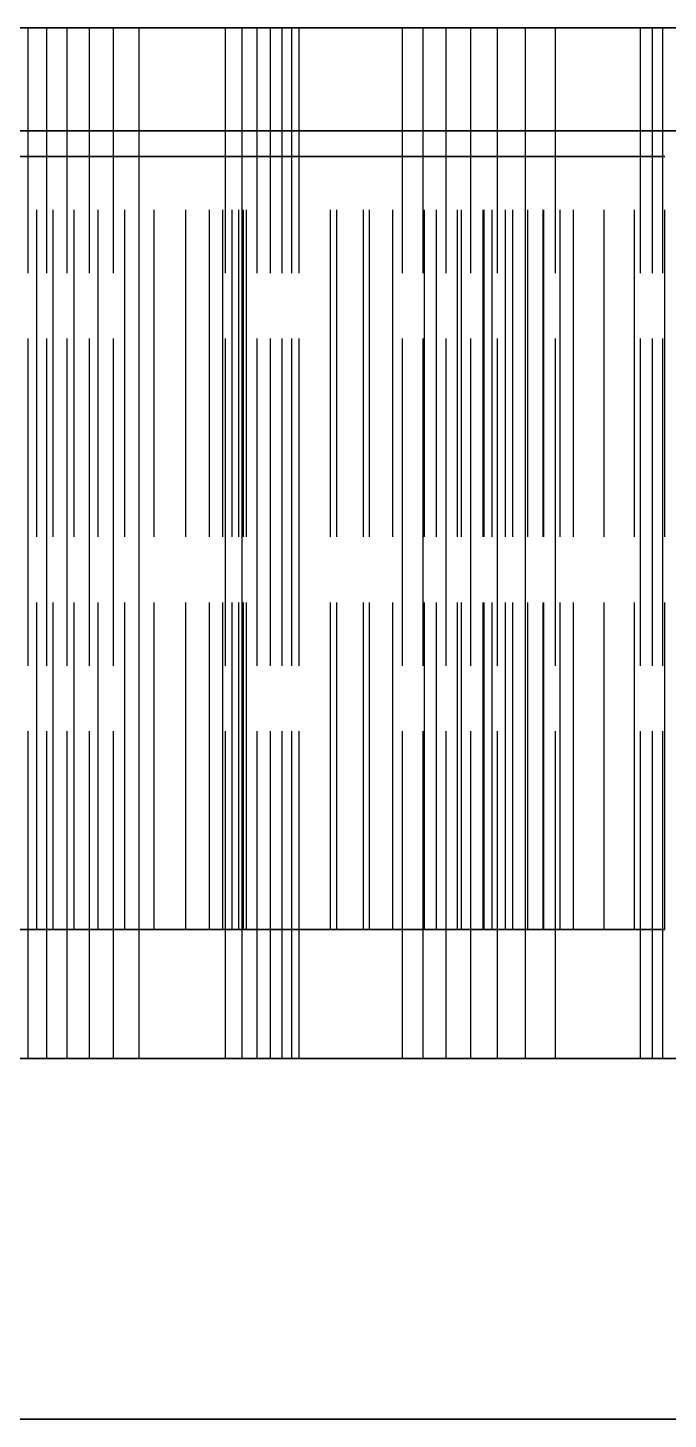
# Model space of a CAD drawing. Header units: millimetres. Extents: x -31 to 149, y -20 to 140.
# Drawn here: x 83.03 to 85.51, y 38.6 to 44 of the extents above; entities that cross this region are included whole.
import ezdxf

# ---------------------------------------------------------------- set-up
doc = ezdxf.new("R2010")
doc.units = ezdxf.units.MM
doc.linetypes.add('DASHED', pattern=[1.524, 1.27, -0.254])
doc.layers.add('HIDDEN', color=8, linetype='DASHED')

msp = doc.modelspace()

# ---------------------------------------------------------------- linework, layer by layer
at = {"layer": 'HIDDEN'}
for points in [[(85.84127, 44), (85.14286, 44), (84.44444, 44), (83.74603, 44), (83.04762, 44), (82.34921, 44), (81.65079, 44), (80.95238, 44), (80.25397, 44), (79.55556, 44), (78.85714, 44), (78.15873, 44), (77.46032, 44), (76.7619, 44), (76.06349, 44), (75.36508, 44), (74.66667, 44), (73.96825, 44)], [(85.94643, 44), (85.33929, 44), (84.73214, 44), (84.125, 44), (83.51786, 44), (82.91071, 44), (82.30357, 44), (81.69643, 44), (81.08929, 44), (80.48214, 44), (79.875, 44), (79.26786, 44), (78.66071, 44), (78.05357, 44), (77.44643, 44), (76.83929, 44), (76.23214, 44), (75.625, 44), (75.01786, 44), (74.41071, 44)], [(82, 44), (82.34921, 44), (82.69841, 44), (83.04762, 44), (83.39683, 44), (83.74603, 44), (84.09524, 44), (84.44444, 44), (84.79365, 44), (85.14286, 44), (85.49206, 44), (85.84127, 44)], [(82, 44), (82.30357, 44), (82.60714, 44), (82.91071, 44), (83.21429, 44), (83.51786, 44), (83.82143, 44), (84.125, 44), (84.42857, 44), (84.73214, 44), (85.03571, 44), (85.33929, 44), (85.64286, 44)], [(85.76984, 44), (85.46825, 44), (85.16667, 44), (84.86508, 44), (84.56349, 44), (84.2619, 44), (83.96032, 44), (83.65873, 44), (83.35714, 44), (83.05556, 44), (82.75397, 44)], [(82.90476, 44), (83.05556, 44), (83.20635, 44), (83.35714, 44), (83.50794, 44), (83.65873, 44), (83.80952, 44), (83.96032, 44), (84.11111, 44), (84.2619, 44), (84.4127, 44), (84.56349, 44), (84.71429, 44), (84.86508, 44), (85.01587, 44), (85.16667, 44), (85.31746, 44), (85.46825, 44), (85.61905, 44)], [(82.96411, 44), (83.02791, 44)], [(83.02791, 44), (82.96411, 44)], [(83.02791, 44), (83.09996, 44)], [(83.09996, 44), (83.02791, 44)], [(83.02791, 40), (83.02791, 44)], [(83.02791, 40), (83.02791, 44)], [(83.09996, 44), (83.17954, 44)], [(83.17954, 44), (83.09996, 44)], [(83.09996, 40), (83.09996, 44)], [(83.09996, 40), (83.09996, 44)], [(83.17954, 44), (83.26613, 44)], [(83.26613, 44), (83.17954, 44)], [(83.17954, 40), (83.17954, 44)], [(83.17954, 40), (83.17954, 44)], [(83.26613, 44), (83.35934, 44)], [(83.35934, 44), (83.26613, 44)], [(83.26613, 40), (83.26613, 44)], [(83.26613, 40), (83.26613, 44)], [(83.35934, 44), (83.45888, 44)], [(83.45888, 44), (83.35934, 44)], [(83.35934, 40), (83.35934, 44)], [(83.35934, 40), (83.35934, 44)], [(83.45888, 44), (83.79343, 44)], [(83.79343, 44), (83.45888, 44)], [(83.45888, 40), (83.45888, 44)], [(83.45888, 40), (83.45888, 44)], [(83.79343, 44), (83.85819, 44)], [(83.85819, 44), (83.79343, 44)], [(83.79343, 40), (83.79343, 44)], [(83.79343, 40), (83.79343, 44)], [(83.85819, 44), (83.91656, 44)], [(83.91656, 44), (83.85819, 44)], [(83.85819, 40), (83.85819, 44)], [(83.85819, 40), (83.85819, 44)], [(83.91656, 44), (83.96827, 44)], [(83.96827, 44), (83.91656, 44)], [(83.91656, 40), (83.91656, 44)], [(83.91656, 40), (83.91656, 44)], [(83.96827, 44), (84.01294, 44)], [(84.01294, 44), (83.96827, 44)], [(83.96827, 40), (83.96827, 44)], [(83.96827, 40), (83.96827, 44)], [(84.01294, 44), (84.05009, 44)], [(84.05009, 44), (84.01294, 44)], [(84.01294, 40), (84.01294, 44)], [(84.01294, 40), (84.01294, 44)], [(84.05009, 44), (84.07899, 44)], [(84.07899, 44), (84.05009, 44)], [(84.05009, 40), (84.05009, 44)], [(84.05009, 40), (84.05009, 44)], [(84.07899, 44), (84.47982, 44)], [(84.47982, 44), (84.07899, 44)], [(84.07899, 40), (84.07899, 44)], [(84.07899, 40), (84.07899, 44)], [(84.47982, 44), (84.56033, 44)], [(84.56033, 44), (84.47982, 44)], [(84.47982, 40), (84.47982, 44)], [(84.47982, 40), (84.47982, 44)], [(84.56033, 44), (84.64899, 44)], [(84.64899, 44), (84.56033, 44)], [(84.56033, 40), (84.56033, 44)], [(84.56033, 40), (84.56033, 44)], [(84.64899, 44), (84.74507, 44)], [(84.74507, 44), (84.64899, 44)], [(84.64899, 40), (84.64899, 44)], [(84.64899, 40), (84.64899, 44)], [(84.74507, 44), (84.84806, 44)], [(84.84806, 44), (84.74507, 44)], [(84.74507, 40), (84.74507, 44)], [(84.74507, 40), (84.74507, 44)], [(84.84806, 44), (84.95757, 44)], [(84.95757, 44), (84.84806, 44)], [(84.84806, 40), (84.84806, 44)], [(84.84806, 40), (84.84806, 44)], [(84.95757, 44), (85.07331, 44)], [(85.07331, 44), (84.95757, 44)], [(84.95757, 40), (84.95757, 44)], [(84.95757, 40), (84.95757, 44)], [(85.07331, 44), (85.40357, 44)], [(85.40357, 44), (85.07331, 44)], [(85.07331, 40), (85.07331, 44)], [(85.07331, 40), (85.07331, 44)], [(85.40357, 44), (85.45003, 44)], [(85.45003, 44), (85.40357, 44)], [(85.40357, 40), (85.40357, 44)], [(85.40357, 40), (85.40357, 44)], [(85.45003, 44), (85.49016, 44)], [(85.49016, 44), (85.45003, 44)], [(85.45003, 40), (85.45003, 44)], [(85.45003, 40), (85.45003, 44)], [(85.49016, 44), (85.52369, 44)], [(85.52369, 44), (85.49016, 44)], [(85.49016, 40), (85.49016, 44)], [(85.49016, 40), (85.49016, 44)], [(85.68333, 43.6), (85.49444, 43.6), (85.30556, 43.6), (85.11667, 43.6), (84.92778, 43.6), (84.73889, 43.6), (84.55, 43.6), (84.36111, 43.6), (84.17222, 43.6), (83.98333, 43.6), (83.79444, 43.6), (83.60556, 43.6), (83.41667, 43.6), (83.22778, 43.6), (83.03889, 43.6), (82.85, 43.6)], [(85.68254, 43.6), (85.42857, 43.6), (85.1746, 43.6), (84.92063, 43.6), (84.66667, 43.6), (84.4127, 43.6), (84.15873, 43.6), (83.90476, 43.6), (83.65079, 43.6), (83.39683, 43.6), (83.14286, 43.6), (82.88889, 43.6)], [(85.68254, 43.6), (85.42857, 43.6), (85.1746, 43.6), (84.92063, 43.6), (84.66667, 43.6), (84.4127, 43.6), (84.15873, 43.6), (83.90476, 43.6), (83.65079, 43.6), (83.39683, 43.6), (83.14286, 43.6), (82.88889, 43.6)], [(82.94444, 43.6), (83.03889, 43.6), (83.13333, 43.6), (83.22778, 43.6), (83.32222, 43.6), (83.41667, 43.6), (83.51111, 43.6), (83.60556, 43.6), (83.7, 43.6), (83.79444, 43.6), (83.88889, 43.6), (83.98333, 43.6), (84.07778, 43.6), (84.17222, 43.6), (84.26667, 43.6), (84.36111, 43.6), (84.45556, 43.6), (84.55, 43.6), (84.64444, 43.6), (84.73889, 43.6), (84.83333, 43.6), (84.92778, 43.6), (85.02222, 43.6), (85.11667, 43.6), (85.21111, 43.6), (85.30556, 43.6), (85.4, 43.6), (85.49444, 43.6), (85.58889, 43.6)], [(82.96667, 43.6), (83.03111, 43.6), (83.09556, 43.6), (83.16, 43.6), (83.22444, 43.6), (83.28889, 43.6), (83.35333, 43.6), (83.41778, 43.6), (83.48222, 43.6), (83.54667, 43.6), (83.61111, 43.6), (83.67556, 43.6), (83.74, 43.6), (83.80444, 43.6), (83.86889, 43.6), (83.93333, 43.6), (83.99778, 43.6), (84.06222, 43.6), (84.12667, 43.6), (84.19111, 43.6), (84.25556, 43.6), (84.32, 43.6), (84.38444, 43.6), (84.44889, 43.6), (84.51333, 43.6), (84.57778, 43.6), (84.64222, 43.6), (84.70667, 43.6), (84.77111, 43.6), (84.83556, 43.6), (84.9, 43.6), (84.96444, 43.6), (85.02889, 43.6), (85.09333, 43.6), (85.15778, 43.6), (85.22222, 43.6), (85.28667, 43.6), (85.35111, 43.6), (85.41556, 43.6), (85.48, 43.6), (85.54444, 43.6)], [(85.54444, 43.6), (85.41556, 43.6), (85.28667, 43.6), (85.15778, 43.6), (85.02889, 43.6), (84.9, 43.6), (84.77111, 43.6), (84.64222, 43.6), (84.51333, 43.6), (84.38444, 43.6), (84.25556, 43.6), (84.12667, 43.6), (83.99778, 43.6), (83.86889, 43.6), (83.74, 43.6), (83.61111, 43.6), (83.48222, 43.6), (83.35333, 43.6), (83.22444, 43.6), (83.09556, 43.6), (82.96667, 43.6)], [(83.01587, 43.6), (83.14286, 43.6), (83.26984, 43.6), (83.39683, 43.6), (83.52381, 43.6), (83.65079, 43.6), (83.77778, 43.6), (83.90476, 43.6), (84.03175, 43.6), (84.15873, 43.6), (84.28571, 43.6), (84.4127, 43.6), (84.53968, 43.6), (84.66667, 43.6), (84.79365, 43.6), (84.92063, 43.6), (85.04762, 43.6), (85.1746, 43.6), (85.30159, 43.6), (85.42857, 43.6), (85.55556, 43.6)], [(83.01587, 43.6), (83.14286, 43.6), (83.26984, 43.6), (83.39683, 43.6), (83.52381, 43.6), (83.65079, 43.6), (83.77778, 43.6), (83.90476, 43.6), (84.03175, 43.6), (84.15873, 43.6), (84.28571, 43.6), (84.4127, 43.6), (84.53968, 43.6), (84.66667, 43.6), (84.79365, 43.6), (84.92063, 43.6), (85.04762, 43.6), (85.1746, 43.6), (85.30159, 43.6), (85.42857, 43.6), (85.55556, 43.6)], [(82.89444, 43.5), (83.06168, 43.5)], [(83.06168, 43.5), (82.89444, 43.5)], [(83.06168, 43.5), (83.12471, 43.5)], [(83.12471, 43.5), (83.06168, 43.5)], [(83.06168, 40.5), (83.06168, 43.5)], [(83.06168, 40.5), (83.06168, 43.5)], [(83.12471, 43.5), (83.20559, 43.5)], [(83.20559, 43.5), (83.12471, 43.5)], [(83.12471, 40.5), (83.12471, 43.5)], [(83.12471, 40.5), (83.12471, 43.5)], [(83.20559, 43.5), (83.29903, 43.5)], [(83.29903, 43.5), (83.20559, 43.5)], [(83.20559, 40.5), (83.20559, 43.5)], [(83.20559, 40.5), (83.20559, 43.5)], [(83.29903, 43.5), (83.40319, 43.5)], [(83.40319, 43.5), (83.29903, 43.5)], [(83.29903, 40.5), (83.29903, 43.5)], [(83.29903, 40.5), (83.29903, 43.5)], [(83.40319, 43.5), (83.51701, 43.5)], [(83.51701, 43.5), (83.40319, 43.5)], [(83.40319, 40.5), (83.40319, 43.5)], [(83.40319, 40.5), (83.40319, 43.5)], [(83.73081, 43.5), (83.45816, 43.5)], [(83.45816, 43.5), (83.87467, 43.5)], [(83.87467, 43.5), (83.45816, 43.5)], [(83.45816, 43.5), (83.73081, 43.5)], [(83.45816, 40.5), (83.45816, 43.5)], [(83.45816, 40.5), (83.45816, 43.5)], [(83.51701, 43.5), (83.63972, 43.5)], [(83.63972, 43.5), (83.51701, 43.5)], [(83.51701, 40.5), (83.51701, 43.5)], [(83.51701, 40.5), (83.51701, 43.5)], [(83.63972, 43.5), (83.85801, 43.5)], [(83.85801, 43.5), (83.63972, 43.5)], [(83.63972, 40.5), (83.63972, 43.5)], [(83.63972, 40.5), (83.63972, 43.5)], [(83.78311, 43.5), (83.73081, 43.5)], [(83.73081, 43.5), (83.78311, 43.5)], [(83.73081, 40.5), (83.73081, 43.5)], [(83.73081, 40.5), (83.73081, 43.5)], [(83.81975, 43.5), (83.78311, 43.5)], [(83.78311, 43.5), (83.81975, 43.5)], [(83.78311, 40.5), (83.78311, 43.5)], [(83.78311, 40.5), (83.78311, 43.5)], [(83.84476, 43.5), (83.81975, 43.5)], [(83.81975, 43.5), (83.84476, 43.5)], [(83.81975, 40.5), (83.81975, 43.5)], [(83.81975, 40.5), (83.81975, 43.5)], [(83.85923, 43.5), (83.84476, 43.5)], [(83.84476, 43.5), (83.85923, 43.5)], [(83.84476, 40.5), (83.84476, 43.5)], [(83.84476, 40.5), (83.84476, 43.5)], [(83.85801, 43.5), (83.86359, 43.5)], [(83.86359, 43.5), (83.85801, 43.5)], [(83.85801, 40.5), (83.85801, 43.5)], [(83.85801, 40.5), (83.85801, 43.5)], [(83.86359, 43.5), (83.85923, 43.5)], [(83.85923, 43.5), (83.86359, 43.5)], [(83.85923, 40.5), (83.85923, 43.5)], [(83.85923, 40.5), (83.85923, 43.5)], [(83.86359, 40.5), (83.86359, 43.5)], [(83.86359, 40.5), (83.86359, 43.5)], [(83.87467, 43.5), (84.2252, 43.5)], [(84.2252, 43.5), (83.87467, 43.5)], [(83.87467, 40.5), (83.87467, 43.5)], [(83.87467, 40.5), (83.87467, 43.5)], [(84.61152, 43.5), (84.20014, 43.5)], [(84.20014, 43.5), (84.35259, 43.5)], [(84.35259, 43.5), (84.20014, 43.5)], [(84.20014, 43.5), (84.61152, 43.5)], [(84.20014, 40.5), (84.20014, 43.5)], [(84.20014, 40.5), (84.20014, 43.5)], [(84.2252, 43.5), (84.32818, 43.5)], [(84.32818, 43.5), (84.2252, 43.5)], [(84.2252, 40.5), (84.2252, 43.5)], [(84.2252, 40.5), (84.2252, 43.5)], [(84.32818, 43.5), (84.44273, 43.5)], [(84.44273, 43.5), (84.32818, 43.5)], [(84.32818, 40.5), (84.32818, 43.5)], [(84.32818, 40.5), (84.32818, 43.5)], [(84.35259, 43.5), (84.79248, 43.5)], [(84.79248, 43.5), (84.35259, 43.5)], [(84.35259, 40.5), (84.35259, 43.5)], [(84.35259, 40.5), (84.35259, 43.5)], [(84.44273, 43.5), (84.56506, 43.5)], [(84.56506, 43.5), (84.44273, 43.5)], [(84.44273, 40.5), (84.44273, 43.5)], [(84.44273, 40.5), (84.44273, 43.5)], [(84.56506, 43.5), (84.69369, 43.5)], [(84.69369, 43.5), (84.56506, 43.5)], [(84.56506, 40.5), (84.56506, 43.5)], [(84.56506, 40.5), (84.56506, 43.5)], [(84.70831, 43.5), (84.61152, 43.5)], [(84.61152, 43.5), (84.70831, 43.5)], [(84.61152, 40.5), (84.61152, 43.5)], [(84.61152, 40.5), (84.61152, 43.5)], [(84.69369, 43.5), (84.82763, 43.5)], [(84.82763, 43.5), (84.69369, 43.5)], [(84.69369, 40.5), (84.69369, 43.5)], [(84.69369, 40.5), (84.69369, 43.5)], [(84.79732, 43.5), (84.70831, 43.5)], [(84.70831, 43.5), (84.79732, 43.5)], [(84.70831, 40.5), (84.70831, 43.5)], [(84.70831, 40.5), (84.70831, 43.5)], [(84.79248, 43.5), (84.90782, 43.5)], [(84.90782, 43.5), (84.79248, 43.5)], [(84.79248, 40.5), (84.79248, 43.5)], [(84.79248, 40.5), (84.79248, 43.5)], [(84.88014, 43.5), (84.79732, 43.5)], [(84.79732, 43.5), (84.88014, 43.5)], [(84.79732, 40.5), (84.79732, 43.5)], [(84.79732, 40.5), (84.79732, 43.5)], [(84.82763, 43.5), (84.96611, 43.5)], [(84.96611, 43.5), (84.82763, 43.5)], [(84.82763, 40.5), (84.82763, 43.5)], [(84.82763, 40.5), (84.82763, 43.5)], [(84.95698, 43.5), (84.88014, 43.5)], [(84.88014, 43.5), (84.95698, 43.5)], [(84.88014, 40.5), (84.88014, 43.5)], [(84.88014, 40.5), (84.88014, 43.5)], [(84.90782, 43.5), (85.02534, 43.5)], [(85.02534, 43.5), (84.90782, 43.5)], [(84.90782, 40.5), (84.90782, 43.5)], [(84.90782, 40.5), (84.90782, 43.5)], [(85.02773, 43.5), (84.95698, 43.5)], [(84.95698, 43.5), (85.02773, 43.5)], [(84.95698, 40.5), (84.95698, 43.5)], [(84.95698, 40.5), (84.95698, 43.5)], [(84.96611, 43.5), (85.09214, 43.5)], [(85.09214, 43.5), (84.96611, 43.5)], [(84.96611, 40.5), (84.96611, 43.5)], [(84.96611, 40.5), (84.96611, 43.5)], [(85.02534, 43.5), (85.14379, 43.5)], [(85.14379, 43.5), (85.02534, 43.5)], [(85.02534, 40.5), (85.02534, 43.5)], [(85.02534, 40.5), (85.02534, 43.5)], [(85.09214, 43.5), (85.02773, 43.5)], [(85.02773, 43.5), (85.09214, 43.5)], [(85.02773, 40.5), (85.02773, 43.5)], [(85.02773, 40.5), (85.02773, 43.5)], [(85.09214, 40.5), (85.09214, 43.5)], [(85.09214, 40.5), (85.09214, 43.5)], [(85.14379, 43.5), (85.26242, 43.5)], [(85.26242, 43.5), (85.14379, 43.5)], [(85.14379, 40.5), (85.14379, 43.5)], [(85.14379, 40.5), (85.14379, 43.5)], [(85.26242, 43.5), (85.3806, 43.5)], [(85.3806, 43.5), (85.26242, 43.5)], [(85.26242, 40.5), (85.26242, 43.5)], [(85.26242, 40.5), (85.26242, 43.5)], [(85.3806, 43.5), (85.49773, 43.5)], [(85.49773, 43.5), (85.3806, 43.5)], [(85.3806, 40.5), (85.3806, 43.5)], [(85.3806, 40.5), (85.3806, 43.5)], [(85.49773, 40.5), (85.49773, 43.5)], [(85.49773, 40.5), (85.49773, 43.5)], [(82.89444, 40.5), (83.06168, 40.5)], [(83.06168, 40.5), (82.89444, 40.5)], [(83.06168, 40.5), (83.12471, 40.5)], [(83.12471, 40.5), (83.06168, 40.5)], [(83.12471, 40.5), (83.20559, 40.5)], [(83.20559, 40.5), (83.12471, 40.5)], [(83.20559, 40.5), (83.29903, 40.5)], [(83.29903, 40.5), (83.20559, 40.5)], [(83.29903, 40.5), (83.40319, 40.5)], [(83.40319, 40.5), (83.29903, 40.5)], [(83.40319, 40.5), (83.51701, 40.5)], [(83.51701, 40.5), (83.40319, 40.5)], [(83.73081, 40.5), (83.45816, 40.5)], [(83.45816, 40.5), (83.87467, 40.5)], [(83.87467, 40.5), (83.45816, 40.5)], [(83.45816, 40.5), (83.73081, 40.5)], [(83.51701, 40.5), (83.63972, 40.5)], [(83.63972, 40.5), (83.51701, 40.5)], [(83.63972, 40.5), (83.85801, 40.5)], [(83.85801, 40.5), (83.63972, 40.5)], [(83.78311, 40.5), (83.73081, 40.5)], [(83.73081, 40.5), (83.78311, 40.5)], [(83.81975, 40.5), (83.78311, 40.5)], [(83.78311, 40.5), (83.81975, 40.5)], [(83.84476, 40.5), (83.81975, 40.5)], [(83.81975, 40.5), (83.84476, 40.5)], [(83.85923, 40.5), (83.84476, 40.5)], [(83.84476, 40.5), (83.85923, 40.5)], [(83.85801, 40.5), (83.86359, 40.5)], [(83.86359, 40.5), (83.85801, 40.5)], [(83.86359, 40.5), (83.85923, 40.5)], [(83.85923, 40.5), (83.86359, 40.5)], [(83.87467, 40.5), (84.2252, 40.5)], [(84.2252, 40.5), (83.87467, 40.5)], [(84.61152, 40.5), (84.20014, 40.5)], [(84.20014, 40.5), (84.35259, 40.5)], [(84.35259, 40.5), (84.20014, 40.5)], [(84.20014, 40.5), (84.61152, 40.5)], [(84.2252, 40.5), (84.32818, 40.5)], [(84.32818, 40.5), (84.2252, 40.5)], [(84.32818, 40.5), (84.44273, 40.5)], [(84.44273, 40.5), (84.32818, 40.5)], [(84.35259, 40.5), (84.79248, 40.5)], [(84.79248, 40.5), (84.35259, 40.5)], [(84.44273, 40.5), (84.56506, 40.5)], [(84.56506, 40.5), (84.44273, 40.5)], [(84.56506, 40.5), (84.69369, 40.5)], [(84.69369, 40.5), (84.56506, 40.5)], [(84.70831, 40.5), (84.61152, 40.5)], [(84.61152, 40.5), (84.70831, 40.5)], [(84.69369, 40.5), (84.82763, 40.5)], [(84.82763, 40.5), (84.69369, 40.5)], [(84.79732, 40.5), (84.70831, 40.5)], [(84.70831, 40.5), (84.79732, 40.5)], [(84.79248, 40.5), (84.90782, 40.5)], [(84.90782, 40.5), (84.79248, 40.5)], [(84.88014, 40.5), (84.79732, 40.5)], [(84.79732, 40.5), (84.88014, 40.5)], [(84.82763, 40.5), (84.96611, 40.5)], [(84.96611, 40.5), (84.82763, 40.5)], [(84.95698, 40.5), (84.88014, 40.5)], [(84.88014, 40.5), (84.95698, 40.5)], [(84.90782, 40.5), (85.02534, 40.5)], [(85.02534, 40.5), (84.90782, 40.5)], [(85.02773, 40.5), (84.95698, 40.5)], [(84.95698, 40.5), (85.02773, 40.5)], [(84.96611, 40.5), (85.09214, 40.5)], [(85.09214, 40.5), (84.96611, 40.5)], [(85.02534, 40.5), (85.14379, 40.5)], [(85.14379, 40.5), (85.02534, 40.5)], [(85.09214, 40.5), (85.02773, 40.5)], [(85.02773, 40.5), (85.09214, 40.5)], [(85.14379, 40.5), (85.26242, 40.5)], [(85.26242, 40.5), (85.14379, 40.5)], [(85.26242, 40.5), (85.3806, 40.5)], [(85.3806, 40.5), (85.26242, 40.5)], [(85.3806, 40.5), (85.49773, 40.5)], [(85.49773, 40.5), (85.3806, 40.5)], [(85.94643, 40), (85.33929, 40), (84.73214, 40), (84.125, 40), (83.51786, 40), (82.91071, 40), (82.30357, 40), (81.69643, 40), (81.08929, 40), (80.48214, 40), (79.875, 40), (79.26786, 40), (78.66071, 40), (78.05357, 40), (77.44643, 40), (76.83929, 40), (76.23214, 40), (75.625, 40), (75.01786, 40), (74.41071, 40)], [(82, 40), (82.30357, 40), (82.60714, 40), (82.91071, 40), (83.21429, 40), (83.51786, 40), (83.82143, 40), (84.125, 40), (84.42857, 40), (84.73214, 40), (85.03571, 40), (85.33929, 40), (85.64286, 40)], [(82.96411, 40), (83.02791, 40)], [(83.02791, 40), (82.96411, 40)], [(83.02791, 40), (83.09996, 40)], [(83.09996, 40), (83.02791, 40)], [(83.09996, 40), (83.17954, 40)], [(83.17954, 40), (83.09996, 40)], [(83.17954, 40), (83.26613, 40)], [(83.26613, 40), (83.17954, 40)], [(83.26613, 40), (83.35934, 40)], [(83.35934, 40), (83.26613, 40)], [(83.35934, 40), (83.45888, 40)], [(83.45888, 40), (83.35934, 40)], [(83.45888, 40), (83.79343, 40)], [(83.79343, 40), (83.45888, 40)], [(83.79343, 40), (83.85819, 40)], [(83.85819, 40), (83.79343, 40)], [(83.85819, 40), (83.91656, 40)], [(83.91656, 40), (83.85819, 40)], [(83.91656, 40), (83.96827, 40)], [(83.96827, 40), (83.91656, 40)], [(83.96827, 40), (84.01294, 40)], [(84.01294, 40), (83.96827, 40)], [(84.01294, 40), (84.05009, 40)], [(84.05009, 40), (84.01294, 40)], [(84.05009, 40), (84.07899, 40)], [(84.07899, 40), (84.05009, 40)], [(84.07899, 40), (84.47982, 40)], [(84.47982, 40), (84.07899, 40)], [(84.47982, 40), (84.56033, 40)], [(84.56033, 40), (84.47982, 40)], [(84.56033, 40), (84.64899, 40)], [(84.64899, 40), (84.56033, 40)], [(84.64899, 40), (84.74507, 40)], [(84.74507, 40), (84.64899, 40)], [(84.74507, 40), (84.84806, 40)], [(84.84806, 40), (84.74507, 40)], [(84.84806, 40), (84.95757, 40)], [(84.95757, 40), (84.84806, 40)], [(84.95757, 40), (85.07331, 40)], [(85.07331, 40), (84.95757, 40)], [(85.07331, 40), (85.40357, 40)], [(85.40357, 40), (85.07331, 40)], [(85.40357, 40), (85.45003, 40)], [(85.45003, 40), (85.40357, 40)], [(85.45003, 40), (85.49016, 40)], [(85.49016, 40), (85.45003, 40)], [(85.49016, 40), (85.52369, 40)], [(85.52369, 40), (85.49016, 40)], [(85.76984, 38.6), (85.46825, 38.6), (85.16667, 38.6), (84.86508, 38.6), (84.56349, 38.6), (84.2619, 38.6), (83.96032, 38.6), (83.65873, 38.6), (83.35714, 38.6), (83.05556, 38.6), (82.75397, 38.6)], [(85.68254, 38.6), (85.42857, 38.6), (85.1746, 38.6), (84.92063, 38.6), (84.66667, 38.6), (84.4127, 38.6), (84.15873, 38.6), (83.90476, 38.6), (83.65079, 38.6), (83.39683, 38.6), (83.14286, 38.6), (82.88889, 38.6)], [(85.68254, 38.6), (85.42857, 38.6), (85.1746, 38.6), (84.92063, 38.6), (84.66667, 38.6), (84.4127, 38.6), (84.15873, 38.6), (83.90476, 38.6), (83.65079, 38.6), (83.39683, 38.6), (83.14286, 38.6), (82.88889, 38.6)], [(82.90476, 38.6), (83.05556, 38.6), (83.20635, 38.6), (83.35714, 38.6), (83.50794, 38.6), (83.65873, 38.6), (83.80952, 38.6), (83.96032, 38.6), (84.11111, 38.6), (84.2619, 38.6), (84.4127, 38.6), (84.56349, 38.6), (84.71429, 38.6), (84.86508, 38.6), (85.01587, 38.6), (85.16667, 38.6), (85.31746, 38.6), (85.46825, 38.6), (85.61905, 38.6)], [(82.96667, 38.6), (83.03111, 38.6), (83.09556, 38.6), (83.16, 38.6), (83.22444, 38.6), (83.28889, 38.6), (83.35333, 38.6), (83.41778, 38.6), (83.48222, 38.6), (83.54667, 38.6), (83.61111, 38.6), (83.67556, 38.6), (83.74, 38.6), (83.80444, 38.6), (83.86889, 38.6), (83.93333, 38.6), (83.99778, 38.6), (84.06222, 38.6), (84.12667, 38.6), (84.19111, 38.6), (84.25556, 38.6), (84.32, 38.6), (84.38444, 38.6), (84.44889, 38.6), (84.51333, 38.6), (84.57778, 38.6), (84.64222, 38.6), (84.70667, 38.6), (84.77111, 38.6), (84.83556, 38.6), (84.9, 38.6), (84.96444, 38.6), (85.02889, 38.6), (85.09333, 38.6), (85.15778, 38.6), (85.22222, 38.6), (85.28667, 38.6), (85.35111, 38.6), (85.41556, 38.6), (85.48, 38.6), (85.54444, 38.6)], [(85.54444, 38.6), (85.41556, 38.6), (85.28667, 38.6), (85.15778, 38.6), (85.02889, 38.6), (84.9, 38.6), (84.77111, 38.6), (84.64222, 38.6), (84.51333, 38.6), (84.38444, 38.6), (84.25556, 38.6), (84.12667, 38.6), (83.99778, 38.6), (83.86889, 38.6), (83.74, 38.6), (83.61111, 38.6), (83.48222, 38.6), (83.35333, 38.6), (83.22444, 38.6), (83.09556, 38.6), (82.96667, 38.6)], [(83.01587, 38.6), (83.14286, 38.6), (83.26984, 38.6), (83.39683, 38.6), (83.52381, 38.6), (83.65079, 38.6), (83.77778, 38.6), (83.90476, 38.6), (84.03175, 38.6), (84.15873, 38.6), (84.28571, 38.6), (84.4127, 38.6), (84.53968, 38.6), (84.66667, 38.6), (84.79365, 38.6), (84.92063, 38.6), (85.04762, 38.6), (85.1746, 38.6), (85.30159, 38.6), (85.42857, 38.6), (85.55556, 38.6)], [(83.01587, 38.6), (83.14286, 38.6), (83.26984, 38.6), (83.39683, 38.6), (83.52381, 38.6), (83.65079, 38.6), (83.77778, 38.6), (83.90476, 38.6), (84.03175, 38.6), (84.15873, 38.6), (84.28571, 38.6), (84.4127, 38.6), (84.53968, 38.6), (84.66667, 38.6), (84.79365, 38.6), (84.92063, 38.6), (85.04762, 38.6), (85.1746, 38.6), (85.30159, 38.6), (85.42857, 38.6), (85.55556, 38.6)]]:
    msp.add_lwpolyline(points, dxfattribs=at)

doc.saveas('drawing.dxf')
